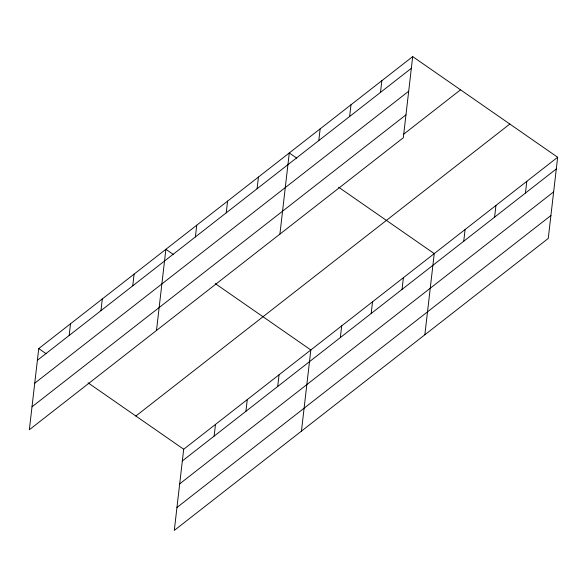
<?xml version="1.0" encoding="UTF-8"?>
<svg xmlns="http://www.w3.org/2000/svg" width="587" height="587" viewBox="0 0 587 587"><rect width="100%" height="100%" fill="white"/><g stroke="black" fill="none" stroke-linecap="round" stroke-linejoin="round"><path stroke-width="0.88" d="M412.698 56.601L38.742 348.575L29.35 429.743L403.306 137.762L412.698 56.601L557.65 157.257L548.258 238.425L174.302 530.399L183.694 449.238L557.65 157.257M69.171 335.463L70.528 323.76M100.957 310.648L102.314 298.944M132.743 285.832L134.1 274.122M156.494 330.466L165.886 249.306L173.363 254.494M195.383 236.928L196.74 225.217M226.237 212.839L227.587 201.128M214.123 436.126L215.48 424.416M257.084 188.75L258.441 177.039M245.909 411.304L247.266 399.6M279.904 234.118L289.288 152.958L296.765 158.145M277.695 386.488L279.052 374.785M318.785 140.572L320.142 128.869M301.447 431.129L310.839 349.962L215.216 283.558M349.639 116.483L350.997 104.78M340.335 337.584L341.693 325.873M380.493 92.401L381.844 80.69M371.189 313.495L372.54 301.791M402.036 289.406L403.394 277.702M424.856 334.773L434.248 253.613L338.618 187.209M463.745 241.235L465.095 229.524M494.592 217.146L495.949 205.435M525.446 193.057L526.796 181.346M37.385 360.286L411.34 68.312M34.736 383.201L408.691 91.227M31.999 406.82L405.962 114.847M403.849 134.071L460.531 89.818M135.861 416.014L509.817 124.04M182.337 460.942L556.293 168.968M179.688 483.864L553.644 191.89M176.951 507.476L550.914 215.502M38.742 348.575L46.212 353.77M88.072 382.834L183.694 449.238"/></g></svg>
